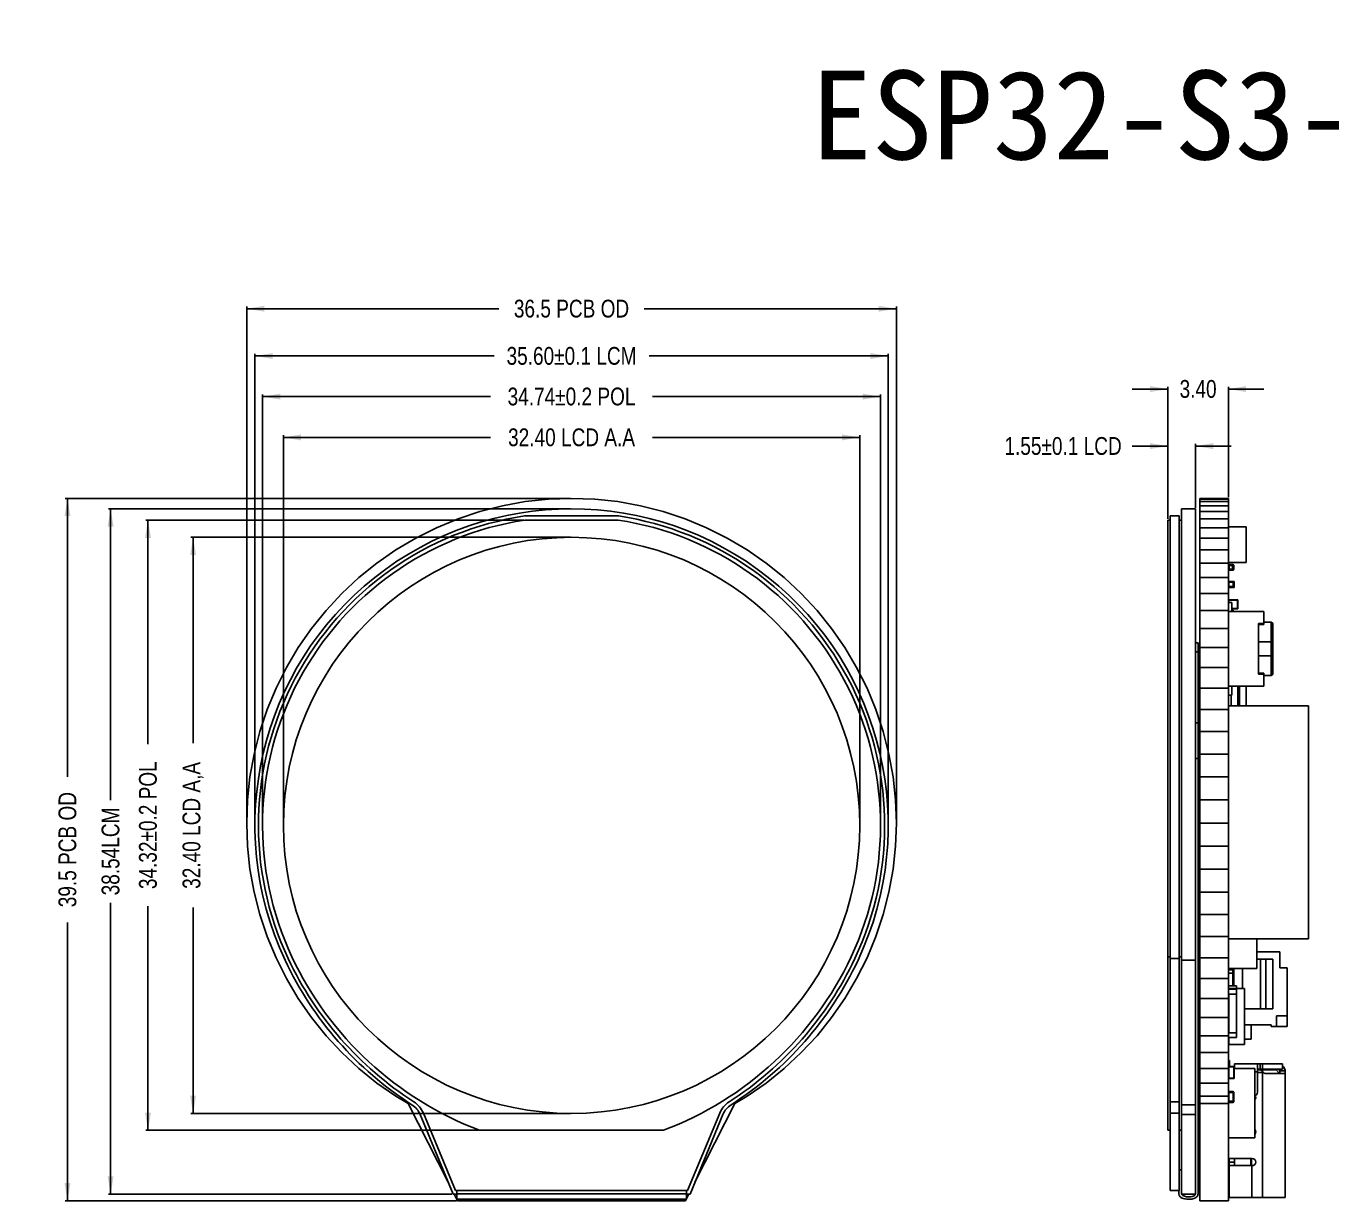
# Model space of a CAD drawing. Header units: millimetres. Extents: x -1 to 131, y 28 to 94.
# Drawn here: x -0.9 to 72.5, y 27.6 to 93.7 of the extents above; entities that cross this region are included whole.
import ezdxf

# ---------------------------------------------------------------- set-up
doc = ezdxf.new("R2010")
doc.units = ezdxf.units.MM
doc.header["$LTSCALE"] = 1.21
doc.header["$MEASUREMENT"] = 0
doc.header["$PDMODE"] = 3
doc.header["$PDSIZE"] = 0.3125
doc.layers.get('0').update_dxf_attribs({"linetype": 'CONTINUOUS'})
doc.layers.get('DEFPOINTS').update_dxf_attribs({"linetype": 'CONTINUOUS'})
doc.layers.add('Dim', color=3, linetype='CONTINUOUS', lineweight=25)
doc.layers.add('FRAME', color=154, linetype='CONTINUOUS')
doc.styles.get("Standard").update_dxf_attribs({"font": 'txt', "width": 0.8})
doc.styles.add('宋体', font='')
doc.styles.get('宋体').set_extended_font_data('SimSun')
doc.dimstyles.get("Standard").update_dxf_attribs({"dimtxt": 0.15625, "dimasz": 0.1875, "dimexe": 0.125, "dimexo": 0.0625, "dimgap": 0.09, "dimtad": 0, "dimtih": 1, "dimtoh": 1, "dimzin": 4, "dimdsep": 46, "dimtxsty": 'Standard', "dimblk": '_FILLED', "dimblk1": '_FILLED', "dimblk2": '_FILLED', "dimcen": 0.09, "dimazin": 1, "dimtp": 0.01, "dimtm": 0.01, "dimtfac": 1, "dimtofl": 0, "dimtmove": 0, "dimatfit": 3, "dimldrblk": '_FILLED', "dimfxl": 1, "dimtolj": 1, "dimtzin": 4, "dimarcsym": 0})

# ---------------------------------------------------------------- blocks, each defined once
blk = doc.blocks.new('_FILLED')
at = {"color": 0, "linetype": 'ByBlock'}
blk.add_solid([(0, 0), (-1, 0.167), (-1, -0.167)], dxfattribs=at)
blk = doc.blocks.new('*D2')
at = {"color": 0, "linetype": 'ByBlock', "lineweight": -2}
for p, q in [((13.531, 48.8), (13.531, 70.681)), ((13.531, 70.556), (25.174, 70.556)), ((45.931, 70.556), (34.287, 70.556)), ((45.931, 48.8), (45.931, 70.681))]:
    blk.add_line(p, q, dxfattribs=at)
at = {"layer": 'DEFPOINTS', "color": 0, "linetype": 'ByBlock'}
for p in [(13.531, 48.737), (45.931, 48.737)]:
    blk.add_point(p, dxfattribs=at)
at = {"color": 0, "linetype": 'ByBlock', "lineweight": -2, "rotation": 180}
blk.add_blockref('_FILLED', (13.531, 70.556), dxfattribs=at)
at = {"color": 0, "linetype": 'ByBlock', "lineweight": -2}
blk.add_blockref('_FILLED', (45.931, 70.556), dxfattribs=at)
at = {"color": 0, "linetype": 'ByBlock', "lineweight": -2, "insert": (29.731, 70.556), "char_height": 1, "attachment_point": 5}
blk.add_mtext('\\A1;32.40 LCD A.A', dxfattribs=at)
blk = doc.blocks.new('*D3')
at = {"color": 0, "linetype": 'ByBlock', "lineweight": -2}
for p, q in [((29.668, 64.937), (8.332, 64.937)), ((8.457, 64.937), (8.457, 53.361)), ((8.457, 32.537), (8.457, 44.114)), ((29.668, 32.537), (8.332, 32.537))]:
    blk.add_line(p, q, dxfattribs=at)
at = {"layer": 'DEFPOINTS', "color": 0, "linetype": 'ByBlock'}
for p in [(29.731, 64.937), (29.731, 32.537)]:
    blk.add_point(p, dxfattribs=at)
at = {"color": 0, "linetype": 'ByBlock', "lineweight": -2}
for p, rotation in [((8.457, 64.937), 90), ((8.457, 32.537), 270)]:
    blk.add_blockref('_FILLED', p, dxfattribs=dict(at, rotation=rotation))
at = {"color": 0, "linetype": 'ByBlock', "lineweight": -2, "insert": (8.457, 48.737), "char_height": 1, "attachment_point": 5, "rotation": 90}
blk.add_mtext('\\A1;32.40 LCD A,A', dxfattribs=at)
blk = doc.blocks.new('*D5')
at = {"color": 0, "linetype": 'ByBlock', "lineweight": -2}
for p, q in [((12.361, 48.8), (12.361, 72.976)), ((12.361, 72.851), (25.174, 72.851)), ((47.101, 72.851), (34.287, 72.851)), ((47.101, 48.8), (47.101, 72.976))]:
    blk.add_line(p, q, dxfattribs=at)
at = {"layer": 'DEFPOINTS', "color": 0, "linetype": 'ByBlock'}
for p in [(12.361, 48.737), (47.101, 48.737)]:
    blk.add_point(p, dxfattribs=at)
at = {"color": 0, "linetype": 'ByBlock', "lineweight": -2, "rotation": 180}
blk.add_blockref('_FILLED', (12.361, 72.851), dxfattribs=at)
at = {"color": 0, "linetype": 'ByBlock', "lineweight": -2}
blk.add_blockref('_FILLED', (47.101, 72.851), dxfattribs=at)
at = {"color": 0, "linetype": 'ByBlock', "lineweight": -2, "insert": (29.731, 72.851), "char_height": 1, "attachment_point": 5}
blk.add_mtext('\\A1;34.74%%p0.2 POL', dxfattribs=at)
blk = doc.blocks.new('*D7')
at = {"color": 0, "linetype": 'ByBlock', "lineweight": -2}
for p, q in [((27.04, 65.907), (5.797, 65.907)), ((5.922, 65.907), (5.922, 53.304)), ((5.922, 31.587), (5.922, 44.191)), ((24.502, 31.587), (5.797, 31.587))]:
    blk.add_line(p, q, dxfattribs=at)
at = {"layer": 'DEFPOINTS', "color": 0, "linetype": 'ByBlock'}
for p in [(27.102, 65.907), (24.565, 31.587)]:
    blk.add_point(p, dxfattribs=at)
at = {"color": 0, "linetype": 'ByBlock', "lineweight": -2}
for p, rotation in [((5.922, 65.907), 90), ((5.922, 31.587), 270)]:
    blk.add_blockref('_FILLED', p, dxfattribs=dict(at, rotation=rotation))
at = {"color": 0, "linetype": 'ByBlock', "lineweight": -2, "insert": (5.922, 48.747), "char_height": 1, "attachment_point": 5, "rotation": 90}
blk.add_mtext('\\A1;34.32%%p0.2 POL', dxfattribs=at)
blk = doc.blocks.new('*D10')
at = {"color": 0, "linetype": 'ByBlock', "lineweight": -2}
for p, q in [((11.931, 48.8), (11.931, 75.26)), ((11.931, 75.135), (25.374, 75.135)), ((47.531, 75.135), (34.087, 75.135)), ((47.531, 48.8), (47.531, 75.26))]:
    blk.add_line(p, q, dxfattribs=at)
at = {"layer": 'DEFPOINTS', "color": 0, "linetype": 'ByBlock'}
for p in [(11.931, 48.737), (47.531, 48.737)]:
    blk.add_point(p, dxfattribs=at)
at = {"color": 0, "linetype": 'ByBlock', "lineweight": -2, "rotation": 180}
blk.add_blockref('_FILLED', (11.931, 75.135), dxfattribs=at)
at = {"color": 0, "linetype": 'ByBlock', "lineweight": -2}
blk.add_blockref('_FILLED', (47.531, 75.135), dxfattribs=at)
at = {"color": 0, "linetype": 'ByBlock', "lineweight": -2, "insert": (29.731, 75.135), "char_height": 1, "attachment_point": 5}
blk.add_mtext('\\A1;35.60%%p0.1 LCM', dxfattribs=at)
blk = doc.blocks.new('*D15')
at = {"color": 0, "linetype": 'ByBlock', "lineweight": -2}
for p, q in [((29.668, 66.537), (3.696, 66.537)), ((3.821, 66.537), (3.821, 50.159)), ((3.821, 28), (3.821, 44.379)), ((23.008, 28), (3.696, 28))]:
    blk.add_line(p, q, dxfattribs=at)
at = {"layer": 'DEFPOINTS', "color": 0, "linetype": 'ByBlock'}
for p in [(29.731, 66.537), (23.071, 28)]:
    blk.add_point(p, dxfattribs=at)
at = {"color": 0, "linetype": 'ByBlock', "lineweight": -2}
for p, rotation in [((3.821, 66.537), 90), ((3.821, 28), 270)]:
    blk.add_blockref('_FILLED', p, dxfattribs=dict(at, rotation=rotation))
at = {"color": 0, "linetype": 'ByBlock', "lineweight": -2, "insert": (3.821, 47.269), "char_height": 1, "attachment_point": 5, "rotation": 90}
blk.add_mtext('\\A1;38.54LCM', dxfattribs=at)
blk = doc.blocks.new('*D20')
at = {"color": 0, "linetype": 'ByBlock', "lineweight": -2}
for p, q in [((11.469, 48.93), (11.469, 77.918)), ((47.992, 48.93), (47.992, 77.918)), ((11.469, 77.793), (25.64, 77.793)), ((47.992, 77.793), (33.82, 77.793))]:
    blk.add_line(p, q, dxfattribs=at)
at = {"layer": 'DEFPOINTS', "color": 0, "linetype": 'ByBlock'}
for p in [(11.469, 48.868), (47.992, 48.868)]:
    blk.add_point(p, dxfattribs=at)
at = {"color": 0, "linetype": 'ByBlock', "lineweight": -2, "rotation": 180}
blk.add_blockref('_FILLED', (11.469, 77.793), dxfattribs=at)
at = {"color": 0, "linetype": 'ByBlock', "lineweight": -2}
blk.add_blockref('_FILLED', (47.992, 77.793), dxfattribs=at)
at = {"color": 0, "linetype": 'ByBlock', "lineweight": -2, "insert": (29.73, 77.793), "char_height": 1, "attachment_point": 5}
blk.add_mtext('\\A1;36.5 PCB OD', dxfattribs=at)
blk = doc.blocks.new('*D19')
at = {"color": 0, "linetype": 'ByBlock', "lineweight": -2}
for p, q in [((29.668, 67.129), (1.272, 67.129)), ((1.397, 67.129), (1.397, 51.463)), ((1.397, 27.617), (1.397, 43.283)), ((23.265, 27.617), (1.272, 27.617))]:
    blk.add_line(p, q, dxfattribs=at)
at = {"layer": 'DEFPOINTS', "color": 0, "linetype": 'ByBlock'}
for p in [(29.73, 67.129), (23.327, 27.617)]:
    blk.add_point(p, dxfattribs=at)
at = {"color": 0, "linetype": 'ByBlock', "lineweight": -2}
for p, rotation in [((1.397, 67.129), 90), ((1.397, 27.617), 270)]:
    blk.add_blockref('_FILLED', p, dxfattribs=dict(at, rotation=rotation))
at = {"color": 0, "linetype": 'ByBlock', "lineweight": -2, "insert": (1.397, 47.373), "char_height": 1, "attachment_point": 5, "rotation": 90}
blk.add_mtext('\\A1;39.5 PCB OD', dxfattribs=at)
blk = doc.blocks.new('*D22')
at = {"color": 0, "linetype": 'ByBlock', "lineweight": -2}
for p, q in [((63.252, 70.068), (61.252, 70.068)), ((63.252, 65.97), (63.252, 70.193)), ((64.802, 66.6), (64.802, 70.193)), ((64.802, 70.068), (66.802, 70.068))]:
    blk.add_line(p, q, dxfattribs=at)
at = {"layer": 'DEFPOINTS', "color": 0, "linetype": 'ByBlock'}
for p in [(64.802, 66.537), (63.252, 65.907)]:
    blk.add_point(p, dxfattribs=at)
at = {"color": 0, "linetype": 'ByBlock', "lineweight": -2}
blk.add_blockref('_FILLED', (63.252, 70.068), dxfattribs=at)
at = {"color": 0, "linetype": 'ByBlock', "lineweight": -2, "rotation": 180}
blk.add_blockref('_FILLED', (64.802, 70.068), dxfattribs=at)
at = {"color": 0, "linetype": 'ByBlock', "lineweight": -2, "insert": (57.362, 70.068), "char_height": 1, "attachment_point": 5}
blk.add_mtext('\\A1;1.55%%p0.1 LCD', dxfattribs=at)
blk = doc.blocks.new('*D23')
at = {"color": 0, "linetype": 'ByBlock', "lineweight": -2}
for p, q in [((63.252, 73.276), (61.252, 73.276)), ((63.252, 65.97), (63.252, 73.401)), ((66.652, 67.192), (66.652, 73.401)), ((66.652, 73.276), (68.652, 73.276))]:
    blk.add_line(p, q, dxfattribs=at)
at = {"layer": 'DEFPOINTS', "color": 0, "linetype": 'ByBlock'}
for p in [(66.652, 67.129), (63.252, 65.907)]:
    blk.add_point(p, dxfattribs=at)
at = {"color": 0, "linetype": 'ByBlock', "lineweight": -2}
blk.add_blockref('_FILLED', (63.252, 73.276), dxfattribs=at)
at = {"color": 0, "linetype": 'ByBlock', "lineweight": -2, "rotation": 180}
blk.add_blockref('_FILLED', (66.652, 73.276), dxfattribs=at)
at = {"color": 0, "linetype": 'ByBlock', "lineweight": -2, "insert": (64.952, 73.276), "char_height": 1, "attachment_point": 5}
blk.add_mtext('\\A1;3.40', dxfattribs=at)

msp = doc.modelspace()

# ---------------------------------------------------------------- linework, layer by layer
at = {"color": 7, "linetype": 'Continuous'}
for p, q in [((25.849, 66.712), (27.131, 66.943)), ((27.131, 66.943), (28.428, 67.083)), ((28.428, 67.083), (29.73, 67.129)), ((29.73, 67.129), (31.033, 67.083)), ((31.033, 67.083), (32.329, 66.943)), ((32.329, 66.943), (33.612, 66.712)), ((65.052, 67.129), (65.052, 27.617)), ((66.652, 67.129), (65.052, 67.129)), ((66.652, 67.083), (65.052, 67.083)), ((66.652, 66.943), (65.052, 66.943)), ((66.652, 67.129), (66.652, 27.617)), ((23.349, 65.978), (24.585, 66.389)), ((24.585, 66.389), (25.849, 66.712)), ((27.085, 66.137), (32.376, 66.137)), ((33.612, 66.712), (34.875, 66.389)), ((34.875, 66.389), (36.112, 65.978)), ((63.382, 28.2), (63.382, 66.137)), ((63.382, 66.137), (63.892, 66.137)), ((63.892, 28.2), (63.892, 66.137)), ((64.022, 28), (64.022, 66.537)), ((64.802, 66.537), (64.022, 66.537)), ((64.802, 66.537), (64.802, 28)), ((66.652, 66.712), (65.052, 66.712)), ((66.652, 66.389), (65.052, 66.389)), ((20.979, 64.895), (22.144, 65.479)), ((22.144, 65.479), (23.349, 65.978)), ((27.102, 65.907), (32.359, 65.907)), ((36.112, 65.978), (37.317, 65.479)), ((37.317, 65.479), (38.482, 64.895)), ((63.252, 31.587), (63.252, 65.907)), ((63.252, 65.907), (63.382, 65.907)), ((64.022, 65.907), (63.892, 65.907)), ((66.652, 65.978), (65.052, 65.978)), ((66.652, 65.479), (65.052, 65.479)), ((66.652, 65.53), (67.652, 65.53)), ((67.652, 65.53), (67.652, 63.53)), ((19.857, 64.23), (20.979, 64.895)), ((38.482, 64.895), (39.603, 64.23)), ((66.652, 64.895), (65.052, 64.895)), ((18.787, 63.487), (19.857, 64.23)), ((39.603, 64.23), (40.674, 63.487)), ((66.652, 64.23), (65.052, 64.23)), ((17.772, 62.669), (18.787, 63.487)), ((40.674, 63.487), (41.689, 62.669)), ((66.652, 63.487), (65.052, 63.487)), ((66.652, 63.53), (67.652, 63.53)), ((66.652, 63.351), (66.932, 63.351)), ((66.932, 63.151), (66.652, 63.151)), ((66.657, 63.129), (66.652, 63.129)), ((66.682, 63.397), (66.682, 63.403)), ((66.926, 63.403), (66.682, 63.403)), ((66.702, 63.101), (66.702, 63.401)), ((66.882, 63.401), (66.702, 63.401)), ((66.882, 63.401), (66.882, 63.101)), ((66.926, 63.403), (66.926, 63.374)), ((66.926, 63.373), (66.956, 63.373)), ((66.956, 63.129), (66.926, 63.129)), ((66.926, 63.128), (66.926, 63.099)), ((66.932, 63.151), (66.932, 63.351)), ((66.956, 63.129), (66.956, 63.373)), ((66.959, 63.301), (66.956, 63.301)), ((66.959, 63.3), (66.956, 63.3)), ((66.959, 63.291), (66.956, 63.291)), ((66.956, 63.282), (66.959, 63.282)), ((66.959, 63.194), (66.956, 63.194)), ((66.959, 63.301), (66.959, 63.194)), ((16.817, 61.78), (17.772, 62.669)), ((41.689, 62.669), (42.643, 61.78)), ((66.652, 62.669), (65.052, 62.669)), ((66.652, 62.446), (66.977, 62.446)), ((66.682, 63.099), (66.682, 63.105)), ((66.682, 63.099), (66.926, 63.099)), ((66.682, 62.138), (66.682, 62.443)), ((66.926, 62.443), (66.682, 62.443)), ((66.682, 62.413), (66.956, 62.413)), ((66.702, 63.101), (66.882, 63.101)), ((66.926, 62.443), (66.926, 62.138)), ((66.956, 62.169), (66.956, 62.413)), ((66.977, 62.116), (66.977, 62.446)), ((15.929, 60.826), (16.817, 61.78)), ((42.643, 61.78), (43.532, 60.826)), ((66.652, 61.78), (65.052, 61.78)), ((66.956, 62.169), (66.652, 62.169)), ((66.652, 62.116), (66.977, 62.116)), ((66.682, 62.138), (66.926, 62.138)), ((66.959, 62.341), (66.956, 62.341)), ((66.959, 62.34), (66.956, 62.34)), ((66.959, 62.331), (66.956, 62.331)), ((66.956, 62.322), (66.959, 62.322)), ((66.959, 62.234), (66.956, 62.234)), ((66.959, 62.341), (66.959, 62.234)), ((66.977, 62.354), (66.987, 62.354)), ((66.977, 62.351), (66.987, 62.351)), ((66.977, 62.201), (66.987, 62.201)), ((66.977, 62.197), (66.987, 62.197)), ((66.987, 62.354), (66.987, 62.197)), ((66.652, 61.299), (66.667, 61.299)), ((66.652, 61.265), (66.852, 61.265)), ((66.667, 61.408), (66.667, 61.265)), ((66.667, 61.408), (67.187, 61.408)), ((66.687, 61.265), (66.687, 61.428)), ((67.167, 61.428), (66.687, 61.428)), ((66.852, 61.265), (66.852, 60.765)), ((67.187, 60.928), (66.852, 60.928)), ((67.167, 61.428), (67.167, 60.908)), ((67.187, 60.928), (67.187, 61.408)), ((15.111, 59.811), (15.929, 60.826)), ((43.532, 60.826), (44.35, 59.811)), ((66.652, 60.826), (65.052, 60.826)), ((66.652, 60.765), (68.652, 60.765)), ((66.852, 60.908), (67.167, 60.908)), ((66.852, 60.849), (66.932, 60.849)), ((66.932, 60.799), (66.852, 60.799)), ((66.882, 60.765), (66.882, 60.908)), ((66.932, 60.799), (66.932, 60.849)), ((68.652, 60.765), (68.652, 60.036)), ((14.368, 58.741), (15.111, 59.811)), ((44.35, 59.811), (45.093, 58.741)), ((66.652, 59.811), (65.052, 59.811)), ((68.352, 60.094), (68.352, 57.236)), ((68.352, 60.094), (68.652, 60.094)), ((68.352, 60.036), (68.652, 60.036)), ((68.652, 60.165), (69.052, 60.165)), ((69.052, 60.165), (69.052, 57.165)), ((69.152, 60.065), (69.152, 57.265)), ((13.703, 57.619), (14.368, 58.741)), ((45.093, 58.741), (45.758, 57.619)), ((64.952, 59), (64.802, 59)), ((64.952, 28.017), (64.952, 59)), ((66.652, 58.741), (65.052, 58.741)), ((68.352, 59.065), (69.152, 59.065)), ((64.952, 58.5), (64.802, 58.5)), ((68.352, 58.265), (69.152, 58.265)), ((13.119, 56.454), (13.703, 57.619)), ((45.758, 57.619), (46.342, 56.454)), ((66.652, 57.619), (65.052, 57.619)), ((68.352, 57.294), (68.652, 57.294)), ((68.652, 57.294), (68.652, 56.565)), ((66.652, 56.565), (68.652, 56.565)), ((66.852, 56.565), (66.852, 56.065)), ((67.177, 56.565), (67.177, 55.465)), ((67.277, 55.465), (67.277, 56.565)), ((67.652, 55.465), (67.652, 56.565)), ((68.352, 57.236), (68.652, 57.236)), ((68.652, 57.165), (69.052, 57.165)), ((12.62, 55.249), (13.119, 56.454)), ((46.342, 56.454), (46.841, 55.249)), ((66.652, 56.454), (65.052, 56.454)), ((66.652, 56.065), (66.852, 56.065)), ((66.802, 56.065), (66.802, 55.465)), ((12.208, 54.012), (12.62, 55.249)), ((46.841, 55.249), (47.252, 54.012)), ((66.652, 55.249), (65.052, 55.249)), ((71.152, 55.465), (66.652, 55.465)), ((71.152, 42.365), (71.152, 55.465)), ((64.952, 54.5), (64.802, 54.5)), ((11.886, 52.749), (12.208, 54.012)), ((47.252, 54.012), (47.575, 52.749)), ((66.652, 54.012), (65.052, 54.012)), ((11.655, 51.466), (11.886, 52.749)), ((47.575, 52.749), (47.806, 51.466)), ((64.952, 52.5), (64.802, 52.5)), ((66.652, 52.749), (65.052, 52.749)), ((11.515, 50.17), (11.655, 51.466)), ((47.806, 51.466), (47.946, 50.17)), ((66.652, 51.466), (65.052, 51.466)), ((11.469, 48.868), (11.515, 50.17)), ((47.946, 50.17), (47.992, 48.868)), ((66.652, 50.17), (65.052, 50.17)), ((11.515, 47.565), (11.469, 48.868)), ((47.992, 48.868), (47.946, 47.565)), ((66.652, 48.868), (65.052, 48.868)), ((11.655, 46.269), (11.515, 47.565)), ((47.946, 47.565), (47.806, 46.269)), ((66.652, 47.565), (65.052, 47.565)), ((11.886, 44.986), (11.655, 46.269)), ((47.806, 46.269), (47.575, 44.986)), ((66.652, 46.269), (65.052, 46.269)), ((12.208, 43.723), (11.886, 44.986)), ((47.575, 44.986), (47.252, 43.723)), ((66.652, 44.986), (65.052, 44.986)), ((12.62, 42.486), (12.208, 43.723)), ((47.252, 43.723), (46.841, 42.486)), ((66.652, 43.723), (65.052, 43.723)), ((13.119, 41.281), (12.62, 42.486)), ((46.841, 42.486), (46.342, 41.281)), ((66.652, 42.486), (65.052, 42.486)), ((71.152, 42.365), (66.652, 42.365)), ((68.252, 42.365), (68.252, 40.694)), ((13.703, 40.116), (13.119, 41.281)), ((46.342, 41.281), (45.758, 40.116)), ((63.252, 41.341), (63.382, 41.341)), ((63.382, 41.243), (63.892, 41.243)), ((64.022, 41.341), (63.892, 41.341)), ((64.802, 41.157), (64.022, 41.157)), ((66.652, 41.281), (65.052, 41.281)), ((69.552, 41.617), (68.252, 41.617)), ((69.152, 41.217), (68.252, 41.217)), ((68.452, 38.417), (68.452, 41.217)), ((68.752, 38.417), (68.752, 41.217)), ((69.152, 38.417), (69.152, 41.217)), ((69.552, 40.717), (69.552, 41.617)), ((68.252, 40.694), (66.652, 40.694)), ((66.952, 40.617), (66.652, 40.617)), ((66.902, 40.417), (66.652, 40.417)), ((66.752, 40.694), (66.752, 40.617)), ((66.902, 39.705), (66.902, 40.617)), ((66.952, 39.705), (66.952, 40.694)), ((67.452, 39.559), (67.452, 40.694)), ((69.552, 40.717), (69.952, 40.717)), ((69.952, 40.717), (69.952, 37.417)), ((14.368, 38.995), (13.703, 40.116)), ((45.758, 40.116), (45.093, 38.995)), ((66.652, 40.116), (65.052, 40.116)), ((66.653, 39.676), (66.652, 39.676)), ((66.653, 39.663), (66.652, 39.663)), ((67.112, 39.705), (66.653, 39.705)), ((67.112, 39.705), (67.112, 39.559)), ((15.111, 37.924), (14.368, 38.995)), ((45.093, 38.995), (44.35, 37.924)), ((66.652, 38.995), (65.052, 38.995)), ((67.112, 39.527), (66.653, 39.527)), ((67.112, 39.252), (66.653, 39.252)), ((67.552, 39.559), (66.672, 39.559)), ((66.672, 39.527), (66.672, 39.559)), ((66.672, 37.078), (66.672, 39.252)), ((66.677, 37.078), (66.677, 39.252)), ((67.102, 39.252), (67.102, 37.078)), ((67.112, 39.527), (67.112, 39.252)), ((67.552, 39.559), (67.552, 36.409)), ((66.672, 38.875), (66.652, 38.875)), ((66.672, 38.863), (66.652, 38.863)), ((66.652, 38.824), (66.672, 38.824)), ((66.652, 38.821), (66.672, 38.821)), ((66.652, 38.721), (66.672, 38.721)), ((66.672, 38.617), (66.652, 38.617)), ((66.672, 38.417), (66.652, 38.417)), ((66.652, 38.244), (66.672, 38.244)), ((66.652, 38.241), (66.672, 38.241)), ((67.552, 38.417), (69.152, 38.417)), ((15.929, 36.909), (15.111, 37.924)), ((44.35, 37.924), (43.532, 36.909)), ((66.652, 37.924), (65.052, 37.924)), ((66.652, 38.141), (66.672, 38.141)), ((66.672, 38.075), (66.652, 38.075)), ((69.052, 37.517), (67.552, 37.517)), ((67.927, 37.517), (67.927, 36.717)), ((69.052, 37.517), (69.052, 37.417)), ((69.352, 38.017), (69.952, 38.017)), ((69.352, 38.017), (69.352, 37.417)), ((16.817, 35.955), (15.929, 36.909)), ((43.532, 36.909), (42.643, 35.955)), ((66.652, 36.909), (65.052, 36.909)), ((66.672, 37.313), (66.652, 37.313)), ((66.652, 37.117), (66.653, 37.118)), ((66.672, 37.256), (66.653, 37.256)), ((67.112, 37.078), (66.653, 37.078)), ((67.112, 36.803), (66.653, 36.803)), ((66.672, 36.409), (66.672, 36.803)), ((67.112, 37.078), (67.112, 36.803)), ((67.927, 36.717), (67.552, 36.717)), ((69.052, 37.417), (69.952, 37.417)), ((66.672, 36.497), (66.652, 36.517)), ((67.552, 36.409), (66.672, 36.409)), ((17.772, 35.066), (16.817, 35.955)), ((42.643, 35.955), (41.689, 35.066)), ((66.652, 35.955), (65.052, 35.955)), ((66.652, 35.508), (66.712, 35.508)), ((66.712, 35.508), (66.712, 35.183)), ((66.992, 35.33), (69.694, 35.33)), ((66.992, 35.065), (66.992, 35.33)), ((68.292, 35.31), (68.292, 33.73)), ((68.442, 35.33), (68.442, 35.03)), ((68.572, 35.33), (68.572, 35.03)), ((69.692, 35.03), (69.692, 35.33)), ((69.694, 35.33), (69.694, 35.03)), ((18.787, 34.248), (17.772, 35.066)), ((41.689, 35.066), (40.674, 34.248)), ((66.652, 35.066), (65.052, 35.066)), ((66.652, 35.183), (66.977, 35.183)), ((66.652, 35.083), (66.677, 35.083)), ((66.652, 34.603), (66.677, 34.603)), ((66.652, 34.503), (66.977, 34.503)), ((66.677, 35.158), (66.952, 35.158)), ((66.677, 35.158), (66.677, 34.528)), ((66.677, 34.528), (66.952, 34.528)), ((66.952, 34.528), (66.952, 35.158)), ((66.977, 35.133), (66.952, 35.133)), ((66.952, 35.083), (66.977, 35.083)), ((66.952, 34.603), (66.977, 34.603)), ((66.977, 34.553), (66.952, 34.553)), ((66.977, 34.503), (66.977, 35.183)), ((66.977, 35.15), (66.992, 35.15)), ((68.138, 35.065), (66.977, 35.065)), ((66.977, 35.047), (66.987, 35.047)), ((66.977, 34.997), (66.987, 34.997)), ((66.977, 34.945), (66.987, 34.945)), ((66.977, 34.932), (66.987, 34.932)), ((66.977, 34.83), (66.987, 34.83)), ((66.977, 34.817), (66.987, 34.817)), ((66.977, 34.766), (66.987, 34.766)), ((66.977, 34.715), (66.987, 34.715)), ((66.977, 34.678), (66.987, 34.678)), ((66.977, 34.655), (66.987, 34.655)), ((66.977, 34.642), (66.987, 34.642)), ((66.987, 35.047), (66.987, 34.945)), ((66.987, 34.932), (66.987, 34.83)), ((66.987, 34.817), (66.987, 34.715)), ((66.987, 34.678), (66.987, 34.642)), ((68.138, 35.065), (68.138, 31.165)), ((68.138, 34.88), (68.292, 34.88)), ((68.292, 34.83), (68.572, 34.83)), ((68.293, 34.98), (69.332, 34.98)), ((68.367, 35.03), (69.694, 35.03)), ((68.572, 34.98), (68.572, 34.916)), ((68.572, 34.83), (68.572, 27.8)), ((68.772, 34.78), (69.852, 34.78)), ((69.532, 34.78), (69.332, 34.98)), ((69.543, 34.93), (69.849, 34.93)), ((69.552, 34.78), (69.552, 35.03)), ((69.852, 27.8), (69.852, 34.88)), ((19.857, 33.505), (18.787, 34.248)), ((40.674, 34.248), (39.603, 33.505)), ((66.652, 34.248), (65.052, 34.248)), ((66.926, 33.769), (66.682, 33.769)), ((66.682, 33.16), (66.682, 33.769)), ((66.926, 33.769), (66.926, 33.16)), ((20.545, 33.097), (19.857, 33.505)), ((22.795, 28.665), (20.545, 33.097)), ((38.918, 33.099), (36.665, 28.664)), ((39.603, 33.505), (38.918, 33.099)), ((63.382, 33.191), (63.892, 33.191)), ((66.652, 33.505), (65.052, 33.505)), ((66.652, 33.099), (65.052, 33.099)), ((66.652, 33.739), (66.956, 33.739)), ((66.956, 33.708), (66.652, 33.708)), ((66.956, 33.221), (66.652, 33.221)), ((66.956, 33.19), (66.652, 33.19)), ((66.682, 33.16), (66.926, 33.16)), ((66.956, 33.19), (66.956, 33.739)), ((66.959, 33.664), (66.956, 33.664)), ((66.956, 33.653), (66.959, 33.653)), ((66.959, 33.636), (66.956, 33.636)), ((66.959, 33.599), (66.956, 33.599)), ((66.959, 33.59), (66.956, 33.59)), ((66.959, 33.562), (66.956, 33.562)), ((66.956, 33.525), (66.959, 33.525)), ((66.956, 33.488), (66.959, 33.488)), ((66.959, 33.458), (66.956, 33.458)), ((66.959, 33.422), (66.956, 33.422)), ((66.959, 33.384), (66.956, 33.384)), ((66.956, 33.381), (66.959, 33.381)), ((66.959, 33.358), (66.956, 33.358)), ((66.956, 33.32), (66.959, 33.32)), ((66.956, 33.284), (66.959, 33.284)), ((66.959, 33.664), (66.959, 33.59)), ((66.959, 33.562), (66.959, 33.488)), ((66.959, 33.458), (66.959, 33.381)), ((66.959, 33.358), (66.959, 33.284)), ((21.216, 32.477), (23.071, 28)), ((23.204, 28.2), (21.401, 32.553)), ((38.06, 32.553), (36.257, 28.2)), ((36.391, 28), (38.245, 32.477)), ((63.382, 32.553), (63.892, 32.553)), ((64.802, 33.023), (64.022, 33.023)), ((64.802, 32.477), (64.022, 32.477)), ((34.896, 31.587), (24.565, 31.587)), ((63.252, 31.587), (63.382, 31.587)), ((64.022, 31.587), (63.892, 31.587)), ((68.138, 31.165), (66.652, 31.165)), ((68.138, 31.44), (68.18, 31.44)), ((64.022, 29.372), (63.892, 29.372)), ((67.992, 30), (66.652, 30)), ((66.692, 27.8), (66.692, 30)), ((66.692, 29.8), (66.992, 29.8)), ((66.692, 29.6), (67.992, 29.6)), ((66.992, 30), (66.992, 29.6)), ((67.922, 29.6), (67.922, 30)), ((67.961, 29.6), (67.961, 30)), ((67.972, 27.8), (67.972, 29.6)), ((23.071, 28), (23.276, 28)), ((23.327, 27.617), (23.133, 28)), ((36.257, 28.2), (23.204, 28.2)), ((23.276, 28.2), (23.276, 27.713)), ((23.276, 28.01), (36.186, 28.01)), ((36.328, 28), (36.134, 27.617)), ((36.186, 28.2), (36.186, 27.713)), ((36.186, 28), (36.391, 28)), ((63.382, 28.2), (63.892, 28.2)), ((63.872, 28.2), (63.872, 28.01)), ((64.802, 28), (64.022, 28)), ((36.186, 27.713), (23.276, 27.713)), ((36.134, 27.617), (23.327, 27.617)), ((66.652, 27.617), (65.052, 27.617)), ((69.852, 27.8), (66.692, 27.8))]:
    msp.add_line(p, q, dxfattribs=at)
msp.add_circle((29.731, 48.737), 16.2, dxfattribs=at)
for centre, radius, start, end in [((29.731, 48.737), 17.8, 334.79598, 205.20402), ((29.731, 48.737), 17.6, 98.64586, 205.20402), ((29.731, 48.737), 17.6, 334.79598, 81.35414), ((29.731, 48.737), 17.37, 98.70303, 205.20402), ((29.731, 48.737), 17.37, 334.79598, 81.29697), ((66.682, 63.373), 0.0305, 90, 180), ((66.702, 63.351), 0.05, 90, 180), ((66.702, 63.151), 0.05, 180, 270), ((66.882, 63.351), 0.05, 0, 90), ((66.882, 63.151), 0.05, 270, 360), ((66.926, 63.373), 0.0305, 0, 90), ((66.926, 63.129), 0.0305, 270, 0), ((66.682, 62.413), 0.0305, 90, 180), ((66.926, 62.413), 0.0305, 0, 90), ((66.926, 62.169), 0.0305, 270, 0), ((66.702, 61.299), 0.05, 133.99269, 180), ((66.687, 61.408), 0.02, 90, 180), ((67.167, 61.408), 0.02, 0, 90), ((67.167, 60.928), 0.02, 270, 360), ((66.882, 60.799), 0.05, 317.53361, 360), ((69.052, 60.065), 0.1, 0, 90), ((69.052, 57.265), 0.1, 270, 360), ((31.332, 49.491), 19.57, 205.20402, 237.30114), ((31.332, 49.491), 19.37, 205.20402, 237.30114), ((31.332, 49.491), 19.14, 205.20402, 249.29444), ((28.129, 49.491), 19.14, 290.70556, 334.79598), ((28.129, 49.491), 19.37, 302.69886, 334.79598), ((28.129, 49.491), 19.57, 302.69886, 334.79598), ((68.425, 34.78), 0.2, 30, 90), ((68.772, 34.98), 0.2, 210, 270), ((69.402, 34.88), 0.15, 360, 90), ((69.402, 34.88), 0.45, 0, 49.15109), ((66.682, 33.739), 0.0305, 90, 180), ((66.926, 33.739), 0.0305, 0, 90), ((20.117, 32.021), 1.39, 22.5, 57.30114), ((39.344, 32.021), 1.39, 122.69886, 157.5), ((66.682, 33.19), 0.0305, 180, 270), ((66.926, 33.19), 0.0305, 270, 360), ((68.092, 33.73), 0.2, 283.35229, 360), ((67.992, 33.38), 0.2, 7.18076, 42.78842), ((67.992, 33.43), 0.2, 317.21127, 352.81924), ((20.117, 32.021), 1.19, 22.5, 57.30114), ((39.344, 32.021), 1.19, 122.69886, 157.5), ((67.992, 31.5), 0.2, 317.18778, 42.86021), ((67.992, 29.8), 0.2, 270, 90)]:
    msp.add_arc(centre, radius, start, end, dxfattribs=at)
msp.add_ellipse((68.572, 36.11), major_axis=(0, 1.28), ratio=1, start_param=-3.141593, end_param=-3.090151, dxfattribs=at)
for points, knots in [([(68.292, 35.31), (68.292, 35.312), (68.292, 35.316), (68.297, 35.321), (68.303, 35.324), (68.316, 35.328), (68.338, 35.329), (68.356, 35.33), (68.367, 35.33)], [0, 0, 0, 0, 0.065631, 0.135051, 0.220763, 0.329327, 0.620526, 1, 1, 1, 1]), ([(68.293, 34.98), (68.293, 34.984), (68.295, 34.993), (68.298, 35.004), (68.305, 35.014), (68.313, 35.021), (68.324, 35.025), (68.342, 35.029), (68.357, 35.03), (68.367, 35.03)], [0, 0, 0, 0, 0.131772, 0.249174, 0.356607, 0.462464, 0.575827, 0.702602, 1, 1, 1, 1]), ([(63.872, 28.01), (63.872, 27.951), (63.923, 27.865), (64.081, 27.742), (64.322, 27.718), (64.584, 27.704), (64.806, 27.777), (64.932, 27.9), (64.952, 27.982), (64.952, 28.017)], [0, 0, 0, 0, 0.109818, 0.230359, 0.422908, 0.63247, 0.812322, 0.927591, 1, 1, 1, 1]), ([(64.801, 28), (64.8, 27.993), (64.794, 27.955), (64.685, 27.87), (64.49, 27.834), (64.252, 27.849), (64.09, 27.91), (64.026, 27.982), (64.023, 28)], [0, 0, 0, 0, 0.024865, 0.135619, 0.419811, 0.699426, 0.936952, 1, 1, 1, 1])]:
    msp.add_open_spline(points, degree=3, knots=knots, dxfattribs=at)

# ---------------------------------------------------------------- texts
at = {"layer": 'FRAME', "color": 1, "insert": (72.123, 88.648), "char_height": 5, "attachment_point": 5, "style": '宋体', "bg_fill": 2}
msp.add_mtext('ESP32-S3-LCD-1.28', dxfattribs=at)

# ---------------------------------------------------------------- dimensions: what is measured, and where the dimension line sits
at = {"layer": 'Dim'}
for base, p1, p2, text, override, picture, middle in [((47.992, 77.793), (11.469, 48.868), (47.992, 48.868), '<> PCB OD', {"dimtxt": 1, "dimasz": 1, "dimtih": 0, "dimtoh": 0, "dimdec": 1, "dimzin": 0, "dimpost": '<>', "dimcen": 0.198, "dimadec": 0, "dimazin": 0, "dimtp": 0, "dimtm": 0, "dimtdec": 4, "dimtzin": 0}, '*D20', (29.73, 77.793)), ((47.531, 75.135), (11.931, 48.737), (47.531, 48.737), '<>%%p0.1 LCM', {"dimtxt": 1, "dimasz": 1, "dimtih": 0, "dimtoh": 0, "dimzin": 0, "dimpost": '<>', "dimcen": 0.198, "dimadec": 0, "dimazin": 0, "dimtp": 0, "dimtm": 0, "dimtdec": 4, "dimtzin": 0}, '*D10', (29.731, 75.135)), ((47.101, 72.851), (12.361, 48.737), (47.101, 48.737), '<>%%p0.2 POL', {"dimtxt": 1, "dimasz": 1, "dimtih": 0, "dimtoh": 0, "dimzin": 0, "dimpost": '<>', "dimcen": 0.198, "dimadec": 0, "dimazin": 0, "dimtp": 0, "dimtm": 0, "dimtdec": 4, "dimtzin": 0}, '*D5', (29.731, 72.851)), ((45.931, 70.556), (13.531, 48.737), (45.931, 48.737), '<> LCD A.A', {"dimtxt": 1, "dimasz": 1, "dimtih": 0, "dimtoh": 0, "dimzin": 0, "dimpost": '<>', "dimcen": 0.198, "dimadec": 0, "dimazin": 0, "dimtp": 0, "dimtm": 0, "dimtdec": 4, "dimtzin": 0}, '*D2', (29.731, 70.556)), ((63.252, 70.068), (64.802, 66.537), (63.252, 65.907), '<>%%p0.1 LCD', {"dimtxt": 1, "dimasz": 1, "dimtih": 0, "dimtoh": 0, "dimzin": 0, "dimpost": '<>', "dimcen": 0.198, "dimadec": 0, "dimazin": 0, "dimtp": 0, "dimtm": 0, "dimtdec": 4, "dimtzin": 0}, '*D22', (57.362, 70.068))]:
    dim = msp.add_linear_dim(base=base, p1=p1, p2=p2, text=text, dimstyle='Standard', override=override, dxfattribs=at)
    dim.commit()
    dim.dimension.update_dxf_attribs({"geometry": picture, "text_midpoint": middle})
dim = msp.add_linear_dim(base=(63.252, 73.276), p1=(66.652, 67.129), p2=(63.252, 65.907), dimstyle='Standard', override={"dimtxt": 1, "dimasz": 1, "dimtih": 0, "dimtoh": 0, "dimzin": 0, "dimcen": 0.198, "dimadec": 0, "dimazin": 0, "dimtp": 0, "dimtm": 0, "dimtdec": 4, "dimtzin": 0}, dxfattribs=at)
dim.commit()
dim.dimension.update_dxf_attribs({"geometry": '*D23', "text_midpoint": (64.952, 73.276)})
for base, p1, p2, text, override, picture, middle in [((1.397, 27.617), (29.73, 67.129), (23.327, 27.617), '<> PCB OD', {"dimtxt": 1, "dimasz": 1, "dimtih": 0, "dimtoh": 0, "dimdec": 1, "dimzin": 0, "dimpost": '<>', "dimcen": 0.198, "dimadec": 0, "dimazin": 0, "dimtp": 0, "dimtm": 0, "dimtdec": 4, "dimtzin": 0}, '*D19', (1.397, 47.373)), ((3.821, 28), (29.731, 66.537), (23.071, 28), '<>LCM', {"dimtxt": 1, "dimasz": 1, "dimtih": 0, "dimtoh": 0, "dimzin": 0, "dimpost": '<>', "dimcen": 0.198, "dimadec": 0, "dimazin": 0, "dimtp": 0, "dimtm": 0, "dimtdec": 4, "dimtzin": 0}, '*D15', (3.821, 47.269)), ((5.922, 31.587), (27.102, 65.907), (24.565, 31.587), '<>%%p0.2 POL', {"dimtxt": 1, "dimasz": 1, "dimtih": 0, "dimtoh": 0, "dimzin": 0, "dimpost": '<>', "dimcen": 0.198, "dimadec": 0, "dimazin": 0, "dimtp": 0, "dimtm": 0, "dimtdec": 4, "dimtzin": 0}, '*D7', (5.922, 48.747)), ((8.457, 32.537), (29.731, 64.937), (29.731, 32.537), '<> LCD A,A', {"dimtxt": 1, "dimasz": 1, "dimtih": 0, "dimtoh": 0, "dimzin": 0, "dimpost": '<>', "dimcen": 0.198, "dimadec": 0, "dimazin": 0, "dimtp": 0, "dimtm": 0, "dimtdec": 4, "dimtzin": 0}, '*D3', (8.457, 48.737))]:
    dim = msp.add_linear_dim(base=base, p1=p1, p2=p2, angle=90, text=text, dimstyle='Standard', override=override, dxfattribs=at)
    dim.commit()
    dim.dimension.update_dxf_attribs({"geometry": picture, "text_midpoint": middle})

doc.saveas('drawing.dxf')
